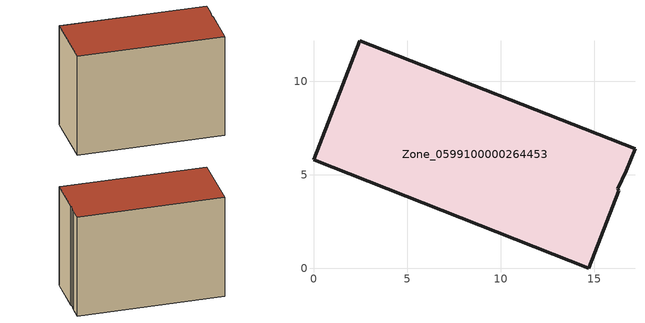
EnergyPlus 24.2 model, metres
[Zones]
Zone_0599100000264453
 floor ground (C_G): 2.46,12.18 17.19,6.4 16.73,5.21 16.27,4.25 16.32,4.15 14.72,0 0,5.81 z0
 wall outside (C_F): 17.19,6.4 2.46,12.18 0,5.81 14.72,0 16.32,4.15 16.27,4.25 16.73,5.21 17.19,6.4 z0:11.62
 roof outside (C_R): 14.72,0 16.32,4.15 16.27,4.25 16.73,5.21 17.19,6.4 2.46,12.18 0,5.81 z11.62
[BUILDING]
Pand.0599100000264453: North Axis=0; Terrain=City; Loads Convergence Tolerance Value=0.04; Temperature Convergence Tolerance Value=0.4; Solar Distribution=FullExterior; Maximum Number of Warmup Days=25; Minimum Number of Warmup Days=1
[Site:Location]
Rotterdam.The.Hague.AP_ZH_NLD Design_Conditions: Latitude=51.96; Longitude=4.45; Time Zone=1; Elevation=-4.5
[SITE:GROUNDTEMPERATURE:BUILDINGSURFACE]
18, 18, 18, 18, 18, 18, 18, 18, 18, 18, 18, 18
[MATERIAL] Thermal Absorptance=0.9; Solar Absorptance=0.7; Visible Absorptance=0.7
Name | Roughness | Thickness | Conductivity | Density | Specific Heat
G.TI.1946 | MediumSmooth | 0.15 | 1 | 540 | 1210
F.TI.1946 | Rough | 0.3 | 0.857143 | 1920 | 840
R.TI.1946 | MediumRough | 0.2 | 0.1 | 1500 | 1000
[CONSTRUCTION]
C_G: G.TI.1946
C_F: F.TI.1946
C_R: R.TI.1946
[ZONE]
Zone_0599100000264453: Type=1; Multiplier=1; Ceiling Height=Autocalculate; Volume=Autocalculate; Floor Area=autocalculate; Part of Total Floor Area=Yes
[ZONEINFILTRATION:DESIGNFLOWRATE]
Infil_Zone_0599100000264453: Zone or ZoneList or Space or SpaceList=Zone_0599100000264453; Schedule=AlwaysOn; Design Flow Rate Calculation Method=Flow/Area; Flow Rate per Floor Area=0.003; Constant Term Coefficient=1; Temperature Term Coefficient=0; Velocity Term Coefficient=0; Velocity Squared Term Coefficient=0
[HVACTEMPLATE:ZONE:IDEALLOADSAIRSYSTEM]
Zone_0599100000264453: Maximum Heating Supply Air Temperature=50; Minimum Cooling Supply Air Temperature=13; Maximum Heating Supply Air Humidity Ratio=0.0156; Minimum Cooling Supply Air Humidity Ratio=0.0077; Heating Limit=NoLimit; Cooling Limit=NoLimit; Dehumidification Control Type=ConstantSensibleHeatRatio; Cooling Sensible Heat Ratio=0.7; Dehumidification Setpoint=60; Humidification Control Type=None; Humidification Setpoint=30; Outdoor Air Method=None; Outdoor Air Flow Rate per Person=0.00944; Outdoor Air Flow Rate per Zone Floor Area=0; Outdoor Air Flow Rate per Zone=0; Demand Controlled Ventilation Type=None; Outdoor Air Economizer Type=NoEconomizer; Heat Recovery Type=None; Sensible Heat Recovery Effectiveness=0.7; Latent Heat Recovery Effectiveness=0.65
[ZONECONTROL:THERMOSTAT]
ThermostatControl_Zone_0599100000264453: Zone or ZoneList=Zone_0599100000264453; Control Type Schedule=DualSetpointControlType; Control 1=Thermostat_Zone_0599100000264453; Temperature Difference Between Cutout And Setpoint=0
[THERMOSTATSETPOINT:DUALSETPOINT]
Thermostat_Zone_0599100000264453: Heating Setpoint Temperature Schedule=HeatingSetpoint_Zone_0599100000264453; Cooling Setpoint Temperature Schedule=CoolingSetpoint_Zone_0599100000264453
[SCHEDULE:COMPACT]
HeatingSetpoint_Zone_0599100000264453: Through: 12/31, For: AllDays, Until: 24:00, 21
CoolingSetpoint_Zone_0599100000264453: Through: 12/31, For: AllDays, Until: 24:00, 24
DualSetpointControlType: Through: 12/31, For: AllDays, Until: 24:00, 4
AlwaysOn: Through: 12/31, For: AllDays, Until: 24:00, 1
